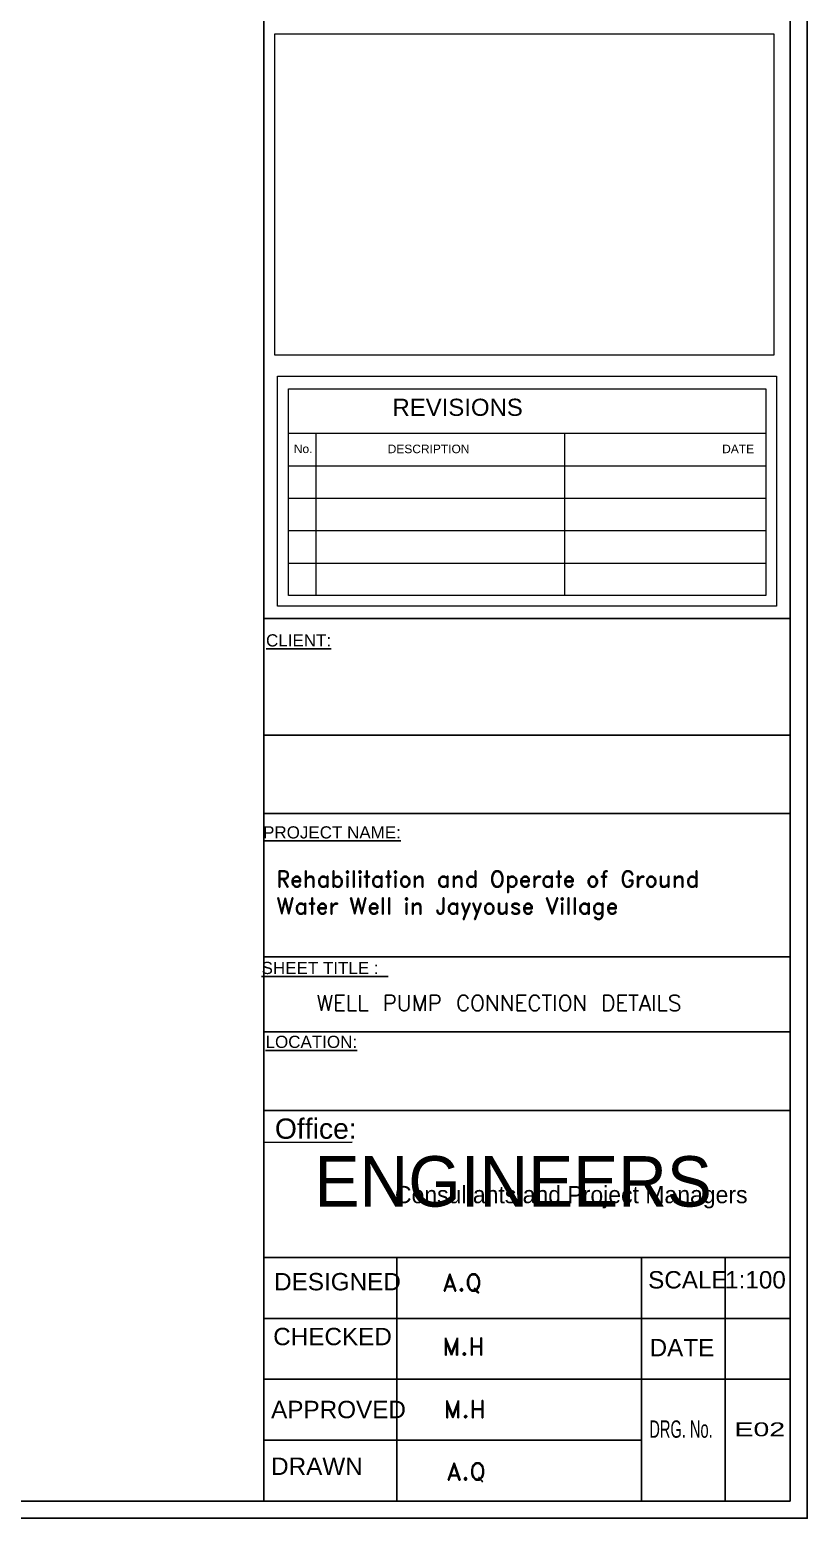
# Model space of a CAD drawing. Header units: inches. Extents: x 191440 to 383551, y 141449 to 284946.
# Drawn here: x 191812.47 to 191826.01, y 141576.78 to 141602.7 of the extents above; entities that cross this region are included whole.
import ezdxf
from ezdxf.enums import TextEntityAlignment as Align

# ---------------------------------------------------------------- set-up
doc = ezdxf.new("R2010")
doc.units = ezdxf.units.IN
doc.header["$MEASUREMENT"] = 0
for name, color, linetype in [('dim-f', 8, 'Continuous'), ('I - Outline', 60, 'Continuous'), ('VP', 7, 'Continuous')]:
    doc.layers.add(name, color=color, linetype=linetype)
doc.styles.add('5MM', font='simplex.shx', dxfattribs={"height": 1.25})
doc.styles.add('ROMAND10', font='ROMAND.shx', dxfattribs={"height": 0.2})
doc.styles.get("Standard").update_dxf_attribs({"font": 'txt.shx', "height": 0.2})
doc.styles.add('STYLE7', font='swissi.ttf')

# ---------------------------------------------------------------- blocks, each defined once
blk = doc.blocks.new('engineers')
at = {"layer": 'dim-f', "char_height": 1.25, "attachment_point": 1, "style": '5MM'}
for s, width, insert in [('\\pt0.5;{\\fGill Sans MT|b0|i0|c0|p34;\\H1.08x;\\C30;\\c2254834;ENGINEERS\\P\\ptz;   \\P\\H0.92593x;  }', 116.5, (16.033, 18.44)), ('{\\fGill Sans MT|b0|i0|c0|p34;\\H1.08x;\\C152;\\c12285479; \\H0.34074x;Consultants and Project Managers}', 11.50217, (17.683, 17.64))]:
    blk.add_mtext_dynamic_manual_height_columns(s, width=width, gutter_width=6.25, heights=[0], dxfattribs=dict(at, insert=insert))

msp = doc.modelspace()

# ---------------------------------------------------------------- linework, layer by layer
msp.add_lwpolyline([(191826.00873, 141616.2784), (191768.50873, 141616.2784), (191768.50873, 141576.7784), (191826.00873, 141576.7784), (191826.00873, 141616.2784)])
msp.add_lwpolyline([(191825.70873, 141615.9784), (191768.80873, 141615.9784), (191768.80873, 141577.0784), (191825.70873, 141577.0784)], close=True)
at = {"layer": 'I - Outline', "color": 7}
for p, q in [((191816.54514, 141577.0784), (191816.54574, 141615.97828)), ((191825.70873, 141615.9784), (191825.70873, 141577.0784)), ((191825.71552, 141592.45008), (191816.54467, 141592.44995)), ((191825.69902, 141590.41702), (191816.54606, 141590.4169)), ((191816.54544, 141589.05377), (191825.71641, 141589.05389)), ((191816.54544, 141589.05377), (191825.71641, 141589.05389)), ((191825.70872, 141586.55744), (191816.54527, 141586.55754)), ((191816.54501, 141585.25059), (191825.71571, 141585.25071)), ((191825.71589, 141583.88027), (191816.54504, 141583.88015)), ((191816.54515, 141581.3165), (191825.71585, 141581.31662)), ((191818.86064, 141581.31653), (191818.86072, 141577.0784)), ((191823.12186, 141581.31656), (191823.12194, 141577.0784)), ((191824.57915, 141581.31661), (191824.57923, 141577.0784)), ((191816.54516, 141580.25751), (191825.71586, 141580.25764)), ((191816.54518, 141579.19853), (191825.71588, 141579.19866)), ((191816.54519, 141578.13955), (191823.12192, 141578.13967))]:
    msp.add_line(p, q, dxfattribs=at)
at = {"layer": 'I - Outline', "color": 8, "lineweight": 0}
for p, q in [((191816.7367, 141602.62661), (191825.42862, 141602.62672)), ((191816.73681, 141597.03033), (191816.7367, 141602.62661)), ((191825.42862, 141602.62672), (191825.42873, 141597.03045)), ((191825.42873, 141597.03045), (191816.73681, 141597.03033)), ((191816.78405, 141596.6681), (191825.47597, 141596.66821)), ((191816.78413, 141592.66367), (191816.78405, 141596.6681)), ((191825.47597, 141596.66821), (191825.47605, 141592.66379)), ((191816.97368, 141596.44408), (191825.28635, 141596.44419)), ((191816.97375, 141592.84771), (191816.97368, 141596.44408)), ((191825.28635, 141596.44419), (191825.28642, 141592.84782)), ((191816.9737, 141595.67318), (191825.28637, 141595.67329)), ((191817.44985, 141595.67319), (191817.4499, 141592.84772)), ((191821.77862, 141595.67327), (191821.77868, 141592.8478)), ((191816.97371, 141595.10809), (191825.28638, 141595.1082)), ((191816.97372, 141594.54299), (191825.28639, 141594.5431)), ((191816.97373, 141593.9779), (191825.2864, 141593.97801)), ((191816.97374, 141593.41281), (191825.28641, 141593.41292)), ((191825.28642, 141592.84782), (191816.97375, 141592.84771)), ((191825.47605, 141592.66379), (191816.78413, 141592.66367))]:
    msp.add_line(p, q, dxfattribs=at)
at = {"layer": 'I - Outline', "color": 4}
msp.add_line((191816.54524, 141583.32149), (191818.08403, 141583.32638), dxfattribs=at)

# ---------------------------------------------------------------- block references
at = {"layer": 'I - Outline', "xscale": 0.6506395646974747, "yscale": 0.6506395646974747, "zscale": 0.6506395646974747, "rotation": 0.0010941101885149}
msp.add_blockref('engineers', (191806.9974, 141571.08579), dxfattribs=at)

# ---------------------------------------------------------------- texts
at = {"layer": 'I - Outline', "color": 4, "style": 'STYLE7'}
for s, height, p in [('REVISIONS', 0.298334, (191818.78574, 141595.97648)), ('No.', 0.149167, (191817.06792, 141595.32774)), ('DESCRIPTION', 0.149167, (191818.70258, 141595.32585)), ('DATE', 0.149167, (191824.52749, 141595.32606)), ('Office:', 0.352995, (191816.73754, 141583.38649)), ('DESIGNED', 0.302446, (191816.72468, 141580.7469)), ('SCALE', 0.302446, (191823.23777, 141580.77994)), ('1:100', 0.302446, (191824.57915, 141580.77994)), ('CHECKED', 0.302446, (191816.70894, 141579.79156)), ('DATE', 0.302446, (191823.26338, 141579.59842)), ('APPROVED', 0.302446, (191816.67207, 141578.52078)), ('DRAWN', 0.302446, (191816.67207, 141577.53239))]:
    msp.add_text(s, height=height, rotation=0.001094, dxfattribs=at).set_placement(p)
for s, height, p in [('%%UCLIENT:', 0.211797, (191817.15017, 141591.96043)), ('%%UPROJECT NAME:', 0.2117967, (191817.73213, 141588.61644)), ('%%USHEET TITLE :  ', 0.2117967, (191817.60756, 141586.25584)), ('%%ULOCATION:', 0.2117967, (191817.37257, 141584.96879))]:
    msp.add_text(s, height=height, rotation=0.001094, dxfattribs=at).set_placement(p, align=Align.CENTER)
for s, height, width, p, p2 in [('DRG. No.', 0.302446, 0.621053, (191823.25884, 141578.17965), (191824.36175, 141578.17968)), ('E02', 0.241957, 1.556051, (191824.74168, 141578.20552), (191825.62401, 141578.20554))]:
    msp.add_text(s, height=height, rotation=0.001094, dxfattribs=dict(at, width=width)).set_placement(p, p2, align=Align.FIT)
at = {"layer": 'VP', "attachment_point": 1, "style": 'ROMAND10'}
for s, insert, char_height, width in [('Rehabilitation and Operate of Ground Water Well in Jayyouse Village', (191816.76193, 141588.05181), 0.2823956, 8.3697183), ('A.Q', (191819.65879, 141581.03353), 0.299294, 0.7332692), ('M.H', (191819.65879, 141579.91797), 0.299294, 0.7332692), ('M.H', (191819.68018, 141578.8264), 0.299294, 0.7332692), ('A.Q', (191819.73084, 141577.74343), 0.299294, 0.7332692)]:
    msp.add_mtext(s, dxfattribs=dict(at, insert=insert, char_height=char_height, width=width))
at = {"layer": 'VP', "insert": (191820.64331, 141585.61319), "char_height": 0.2736, "attachment_point": 8}
msp.add_mtext_dynamic_manual_height_columns(' \\PWELL PUMP CONNECTION DETAILS', width=405.1523174, gutter_width=0.8, heights=[0], dxfattribs=at)

doc.saveas('drawing.dxf')
